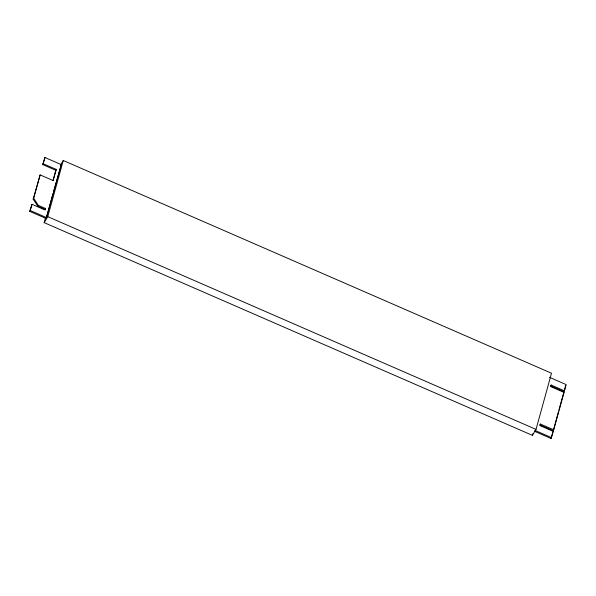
<?xml version="1.0" encoding="UTF-8"?>
<svg xmlns="http://www.w3.org/2000/svg" width="596" height="596" viewBox="0 0 596 596"><rect width="100%" height="100%" fill="white"/><g stroke="black" fill="none" stroke-linecap="round" stroke-linejoin="round"><path stroke-width="0.89" d="M29.8 211.394L32.035 204.301L45.117 210.001L45.527 208.503L38.345 205.374L33.689 198.297L40.133 174.904L53.215 180.603L56.292 169.435L43.21 163.736L44.931 157.493L61.276 164.615L46.145 218.516L29.8 211.394L32.035 204.301M45.527 208.503L45.013 209.36L37.824 206.231L33.175 199.146L40.133 174.904M52.932 180.595L55.771 170.285L42.696 164.585L44.931 157.493M60.546 164.973L63.258 160.503L551.501 373.223L536.028 429.396L532.407 435.356L44.164 222.636L45.393 218.173M46.145 218.516L52.969 193.76M53.454 191.994L61.276 164.615M44.164 222.636L47.784 216.668L63.258 160.503M532.407 435.356L532.899 433.575M540.393 424.039L539.872 424.888L553.222 430.707L553.736 429.858L540.393 424.039L539.961 425.604L553.304 431.415L551.069 438.507L534.388 431.236M551.136 385.031L550.622 385.888L563.965 391.699L564.479 390.849L551.136 385.031L550.704 386.595L564.054 392.406L553.736 429.858M551.069 438.507L552.544 433.158M553.222 430.707L558.377 411.985M558.869 410.197L563.287 394.15M564.211 390.805L565.686 385.456M564.479 390.849L566.2 384.606L549.519 377.335M42.696 164.585L43.21 163.736M33.175 199.146L33.689 198.297M55.771 170.285L56.292 169.435M37.824 206.231L38.345 205.374M563.533 393.256L564.054 392.406M552.79 432.264L553.304 431.415M47.784 216.668L536.028 429.396M30.314 210.544L46.667 217.667M534.91 430.387L551.591 437.658"/></g></svg>
